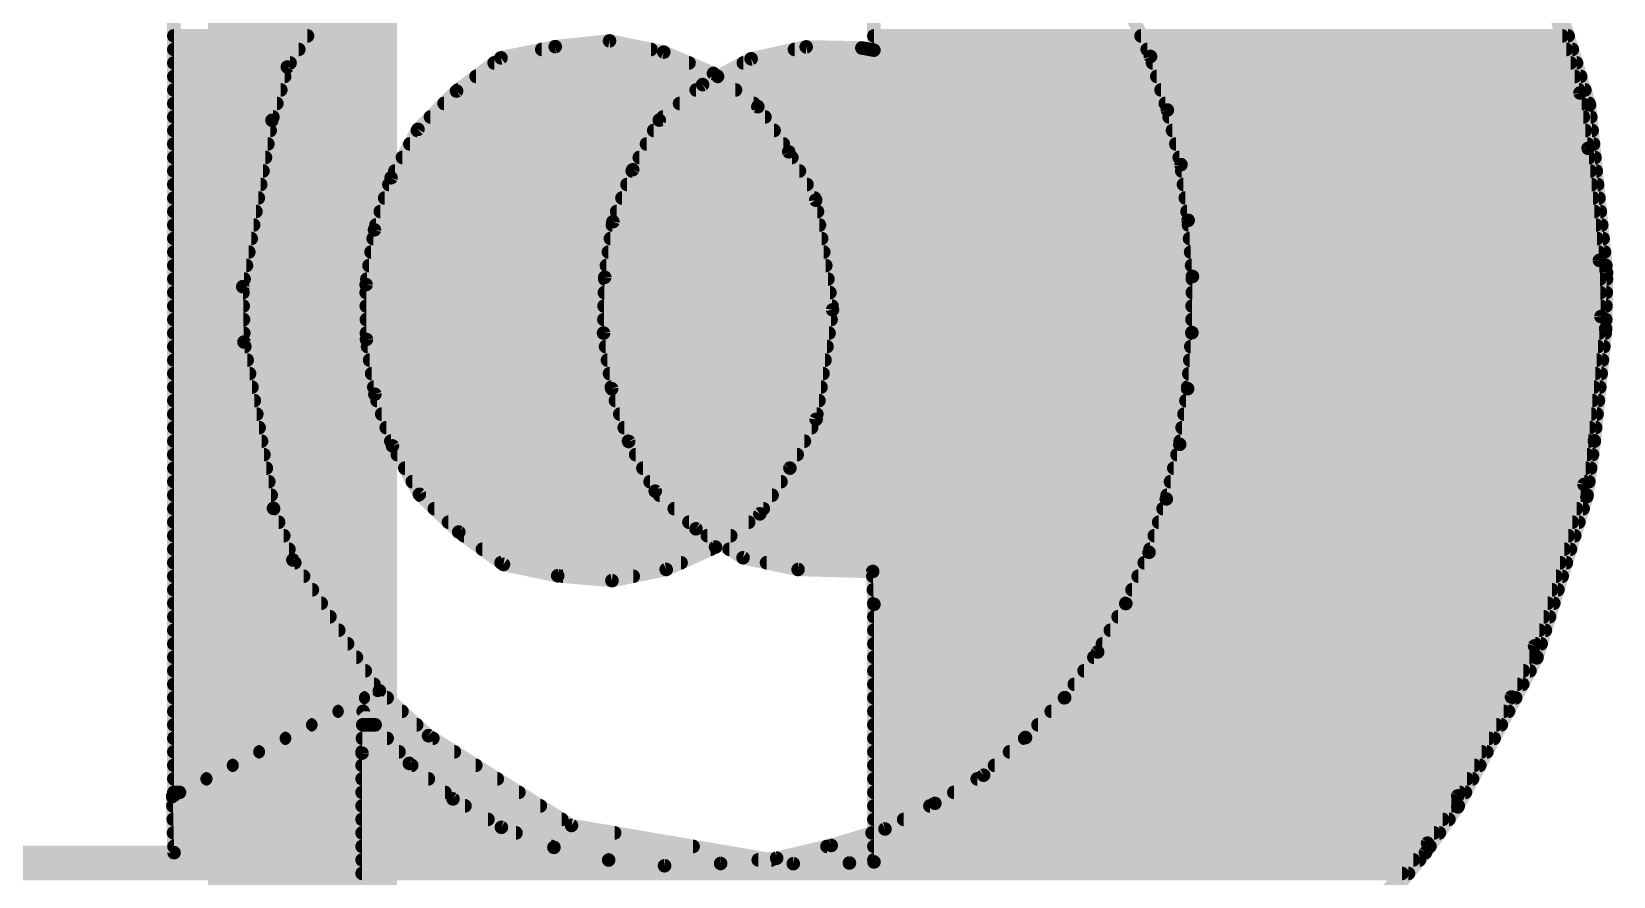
# Model space of a CAD drawing. Extents: x -29 to 78, y -12 to 55.
# Drawn here: x 19.049 to 20.537, y 14.691 to 15.485 of the extents above; entities that cross this region are included whole.
import ezdxf

# ---------------------------------------------------------------- set-up
doc = ezdxf.new("R2010")
doc.units = 0
for name, color, linetype in [('1', 12, 'CONTINUOUS'), ('21', 41, 'CONTINUOUS'), ('22', 40, 'CONTINUOUS')]:
    doc.layers.add(name, color=color, linetype=linetype)

msp = doc.modelspace()

# ---------------------------------------------------------------- linework, layer by layer
at = {"layer": '1', "const_width": 0.1778}
msp.add_lwpolyline([(19.304, 5.104), (19.304, 27.178)], dxfattribs=at)
at = {"layer": '21', "const_width": 0.0127}
for points in [[(19.8414, 15.7501), (19.8414, 15.4679)], [(19.1829, 15.7076), (19.1829, 14.7674)], [(19.2897, 15.452), (19.3758, 15.5854)], [(20.5145, 15.4165), (20.4674, 15.5682)], [(19.1829, 15.4813), (19.3086, 15.4813)], [(19.1829, 15.4686), (19.3004, 15.4686)], [(19.7776, 15.471), (19.7259, 15.4598)], [(19.7667, 15.4686), (19.8376, 15.4686)], [(19.8301, 15.47), (19.7776, 15.471)], [(19.8414, 15.4679), (19.8301, 15.47)], [(19.8414, 15.4813), (20.4944, 15.4813)], [(19.8414, 15.4686), (20.4984, 15.4686)], [(19.1829, 15.4559), (19.2922, 15.4559)], [(19.7259, 15.4598), (19.6803, 15.4355)], [(19.7186, 15.4559), (20.5023, 15.4559)], [(19.1829, 15.4432), (19.2871, 15.4432)], [(19.2752, 15.402), (19.2897, 15.452)], [(19.6947, 15.4432), (20.5062, 15.4432)], [(19.1829, 15.4305), (19.2835, 15.4305)], [(19.6803, 15.4355), (19.6395, 15.4021)], [(19.6742, 15.4305), (20.5102, 15.4305)], [(19.1829, 15.4178), (19.2798, 15.4178)], [(19.6586, 15.4178), (20.5141, 15.4178)], [(20.5306, 15.2586), (20.5145, 15.4165)], [(19.1829, 15.4051), (19.2761, 15.4051)], [(19.2477, 15.2456), (19.2752, 15.402)], [(19.6395, 15.4021), (19.6145, 15.3555)], [(19.6431, 15.4051), (20.5157, 15.4051)], [(19.1829, 15.3924), (19.2735, 15.3924)], [(19.1829, 15.3797), (19.2713, 15.3797)], [(19.6275, 15.3797), (20.5183, 15.3797)], [(19.6343, 15.3924), (20.517, 15.3924)], [(19.1829, 15.367), (19.2691, 15.367)], [(19.6207, 15.367), (20.5196, 15.367)], [(19.1829, 15.3543), (19.2668, 15.3543)], [(19.6145, 15.3555), (19.5959, 15.3067)], [(19.6141, 15.3543), (20.5208, 15.3543)], [(19.1829, 15.3416), (19.2646, 15.3416)], [(19.6092, 15.3416), (20.5221, 15.3416)], [(19.1829, 15.3289), (19.2624, 15.3289)], [(19.6044, 15.3289), (20.5234, 15.3289)], [(19.1829, 15.3162), (19.2601, 15.3162)], [(19.1829, 15.3035), (19.2579, 15.3035)], [(19.5959, 15.3067), (19.5882, 15.2543)], [(19.5954, 15.3035), (20.526, 15.3035)], [(19.5995, 15.3162), (20.5247, 15.3162)], [(19.1829, 15.2908), (19.2557, 15.2908)], [(19.5936, 15.2908), (20.5273, 15.2908)], [(19.1829, 15.2781), (19.2534, 15.2781)], [(19.5917, 15.2781), (20.5286, 15.2781)], [(19.1829, 15.2654), (19.2512, 15.2654)], [(19.5898, 15.2654), (20.5299, 15.2654)], [(19.1829, 15.2527), (19.249, 15.2527)], [(19.2489, 15.1935), (19.2477, 15.2456)], [(19.5882, 15.2543), (19.5871, 15.202)], [(19.5882, 15.2527), (20.5305, 15.2527)], [(20.5297, 15.2059), (20.5306, 15.2586)], [(19.1829, 15.24), (19.2479, 15.24)], [(19.5879, 15.24), (20.5303, 15.24)], [(19.1829, 15.2273), (19.2481, 15.2273)], [(19.1829, 15.2146), (19.2484, 15.2146)], [(19.5874, 15.2146), (20.5298, 15.2146)], [(19.5876, 15.2273), (20.53, 15.2273)], [(19.1829, 15.2019), (19.2487, 15.2019)], [(19.5871, 15.202), (19.5948, 15.1496)], [(19.5871, 15.2019), (20.5293, 15.2019)], [(20.5191, 15.1006), (20.5297, 15.2059)], [(19.1829, 15.1892), (19.2496, 15.1892)], [(19.2766, 15.0371), (19.2489, 15.1935)], [(19.589, 15.1892), (20.528, 15.1892)], [(19.1829, 15.1765), (19.2519, 15.1765)], [(19.5908, 15.1765), (20.5267, 15.1765)], [(19.1829, 15.1638), (19.2541, 15.1638)], [(19.5927, 15.1638), (20.5255, 15.1638)], [(19.1829, 15.1511), (19.2564, 15.1511)], [(19.5945, 15.1511), (20.5242, 15.1511)], [(19.5948, 15.1496), (19.6107, 15.1)], [(19.1829, 15.1384), (19.2586, 15.1384)], [(19.1829, 15.1257), (19.2609, 15.1257)], [(19.5983, 15.1384), (20.5229, 15.1384)], [(19.6024, 15.1257), (20.5216, 15.1257)], [(19.1829, 15.113), (19.2631, 15.113)], [(19.6065, 15.113), (20.5203, 15.113)], [(19.1829, 15.1003), (19.2654, 15.1003)], [(19.6106, 15.1003), (20.519, 15.1003)], [(19.6107, 15.1), (19.6357, 15.0533)], [(20.512, 15.0483), (20.5191, 15.1006)], [(19.1829, 15.0876), (19.2676, 15.0876)], [(19.6173, 15.0876), (20.5173, 15.0876)], [(19.1829, 15.0749), (19.2699, 15.0749)], [(19.6241, 15.0749), (20.5156, 15.0749)], [(19.1829, 15.0622), (19.2722, 15.0622)], [(19.6309, 15.0622), (20.5139, 15.0622)], [(19.6357, 15.0533), (19.6741, 15.0179)], [(19.1829, 15.0495), (19.2744, 15.0495)], [(19.1829, 15.0368), (19.2767, 15.0368)], [(19.2949, 14.9886), (19.2766, 15.0371)], [(19.6398, 15.0495), (20.5122, 15.0495)], [(19.6536, 15.0368), (20.5085, 15.0368)], [(20.465, 14.8966), (20.512, 15.0483)], [(19.1829, 15.0241), (19.2815, 15.0241)], [(19.6674, 15.0241), (20.5045, 15.0241)], [(19.1829, 15.0114), (19.2863, 15.0114)], [(19.6741, 15.0179), (19.7183, 14.9907)], [(19.6847, 15.0114), (20.5006, 15.0114)], [(19.1829, 14.9987), (19.2911, 14.9987)], [(19.7053, 14.9987), (20.4966, 14.9987)], [(19.1829, 14.986), (19.2966, 14.986)], [(19.3749, 14.8661), (19.2949, 14.9886)], [(19.7183, 14.9907), (19.7701, 14.9797)], [(19.7404, 14.986), (20.4927, 14.986)], [(19.7701, 14.9797), (19.8403, 14.9778)], [(19.8403, 14.9778), (19.8414, 14.9469)], [(19.1829, 14.9733), (19.3049, 14.9733)], [(19.8404, 14.9733), (20.4888, 14.9733)], [(19.1829, 14.9606), (19.3132, 14.9606)], [(19.1829, 14.9479), (19.3215, 14.9479)], [(19.8409, 14.9606), (20.4848, 14.9606)], [(19.8414, 14.9479), (20.4809, 14.9479)], [(19.8414, 14.9469), (19.8414, 14.7047)], [(19.1829, 14.9352), (19.3297, 14.9352)], [(19.8414, 14.9352), (20.4769, 14.9352)], [(19.1829, 14.9225), (19.338, 14.9225)], [(19.8414, 14.9225), (20.473, 14.9225)], [(19.1829, 14.9098), (19.3463, 14.9098)], [(19.8414, 14.9098), (20.469, 14.9098)], [(19.1829, 14.8971), (19.3546, 14.8971)], [(19.8414, 14.8971), (20.4651, 14.8971)], [(20.3906, 14.7565), (20.465, 14.8966)], [(19.1829, 14.8844), (19.3629, 14.8844)], [(19.8414, 14.8844), (20.4585, 14.8844)], [(19.3763, 14.8656), (19.1818, 14.7662)], [(19.1829, 14.8717), (19.3712, 14.8717)], [(19.1829, 14.7674), (19.3749, 14.8661)], [(19.1829, 14.859), (19.3611, 14.859)], [(19.3633, 14.859), (19.3835, 14.859)], [(19.4225, 14.8234), (19.3763, 14.8656)], [(19.8414, 14.8717), (20.4517, 14.8717)], [(19.8414, 14.859), (20.445, 14.859)], [(19.1829, 14.8463), (19.3364, 14.8463)], [(19.3384, 14.8463), (19.3974, 14.8463)], [(19.8414, 14.8463), (20.4383, 14.8463)], [(19.1829, 14.8336), (19.3117, 14.8336)], [(19.3136, 14.8336), (19.4113, 14.8336)], [(19.8414, 14.8336), (20.4315, 14.8336)], [(19.1829, 14.8209), (19.287, 14.8209)], [(19.2887, 14.8209), (19.4265, 14.8209)], [(19.5569, 14.739), (19.4225, 14.8234)], [(19.8414, 14.8209), (20.4248, 14.8209)], [(19.1829, 14.8082), (19.2623, 14.8082)], [(19.2639, 14.8082), (19.4467, 14.8082)], [(19.8414, 14.8082), (20.418, 14.8082)], [(19.1829, 14.7955), (19.2376, 14.7955)], [(19.1829, 14.7828), (19.2129, 14.7828)], [(19.2142, 14.7828), (19.4871, 14.7828)], [(19.239, 14.7955), (19.4669, 14.7955)], [(19.8414, 14.7955), (20.4113, 14.7955)], [(19.8414, 14.7828), (20.4045, 14.7828)], [(19.1829, 14.7701), (19.1882, 14.7701)], [(19.1893, 14.7701), (19.5074, 14.7701)], [(19.8414, 14.7701), (20.3978, 14.7701)], [(19.1818, 14.7662), (19.1831, 14.7135)], [(19.182, 14.7574), (19.5276, 14.7574)], [(19.8414, 14.7574), (20.3911, 14.7574)], [(20.3602, 14.7134), (20.3906, 14.7565)], [(19.1823, 14.7447), (19.5478, 14.7447)], [(19.7656, 14.7031), (19.5569, 14.739)], [(19.8414, 14.7447), (20.3823, 14.7447)], [(19.1826, 14.732), (19.5975, 14.732)], [(19.8414, 14.732), (20.3733, 14.732)], [(19.1831, 14.7135), (18.8473, 14.7135)], [(19.183, 14.7193), (19.6713, 14.7193)], [(19.8414, 14.7193), (20.3644, 14.7193)], [(20.2929, 14.6317), (20.3602, 14.7134)], [(16.5382, 14.7066), (19.745, 14.7066)], [(16.5382, 14.6939), (20.3442, 14.6939)], [(19.8184, 14.7037), (19.7656, 14.7031)], [(19.8414, 14.7047), (19.8184, 14.7037)], [(19.8414, 14.7066), (20.3546, 14.7066)]]:
    msp.add_lwpolyline(points, dxfattribs=at)
at = {"layer": '21', "const_width": 0.0064}
for points in [[(19.1829, 15.4845, 1), (19.1829, 15.4781)], [(19.1829, 15.4718, 1), (19.1829, 15.4654)], [(19.3004, 15.4654, 1), (19.3004, 15.4718)], [(19.3086, 15.4781, 1), (19.3086, 15.4845)], [(19.7667, 15.4718, 1), (19.7667, 15.4654)], [(19.7777, 15.4741, 1), (19.7776, 15.4678)], [(19.7783, 15.4679, 1), (19.777, 15.4741)], [(19.8307, 15.4731, 1), (19.8295, 15.4668)], [(19.83, 15.4668, 1), (19.8302, 15.4731)], [(19.8376, 15.4654, 1), (19.8376, 15.4718)], [(19.8414, 15.4845, 1), (19.8414, 15.4781)], [(19.8414, 15.4718, 1), (19.8414, 15.4654)], [(19.8409, 15.4648, 1), (19.842, 15.471)], [(20.4944, 15.4781, 1), (20.4944, 15.4845)], [(20.4984, 15.4654, 1), (20.4984, 15.4718)], [(19.1829, 15.4591, 1), (19.1829, 15.4527)], [(19.2922, 15.4527, 1), (19.2922, 15.4591)], [(19.7186, 15.4591, 1), (19.7186, 15.4527)], [(19.7252, 15.4629, 1), (19.7266, 15.4567)], [(19.7274, 15.457, 1), (19.7244, 15.4626)], [(19.8383, 15.4679, 1), (19.8446, 15.4679)], [(20.5023, 15.4527, 1), (20.5023, 15.4591)], [(19.1829, 15.4464, 1), (19.1829, 15.44)], [(19.287, 15.4538, 1), (19.2923, 15.4503)], [(19.2927, 15.4512, 1), (19.2866, 15.4529)], [(19.2871, 15.44, 1), (19.2871, 15.4464)], [(19.6947, 15.4464, 1), (19.6947, 15.44)], [(20.5062, 15.44, 1), (20.5062, 15.4464)], [(19.1829, 15.4337, 1), (19.1829, 15.4273)], [(19.2835, 15.4273, 1), (19.2835, 15.4337)], [(19.6742, 15.4337, 1), (19.6742, 15.4273)], [(19.6788, 15.4383, 1), (19.6818, 15.4327)], [(19.6823, 15.4331, 1), (19.6783, 15.438)], [(20.5102, 15.4273, 1), (20.5102, 15.4337)], [(19.1829, 15.421, 1), (19.1829, 15.4146)], [(19.2798, 15.4146, 1), (19.2798, 15.421)], [(19.6586, 15.421, 1), (19.6586, 15.4146)], [(20.5177, 15.4168, 1), (20.5114, 15.4162)], [(20.5115, 15.4156, 1), (20.5176, 15.4175)], [(20.5141, 15.4146, 1), (20.5141, 15.421)], [(19.1829, 15.4083, 1), (19.1829, 15.4019)], [(19.2784, 15.4014, 1), (19.2721, 15.4025)], [(19.2722, 15.4029, 1), (19.2783, 15.4011)], [(19.2761, 15.4019, 1), (19.2761, 15.4083)], [(19.6375, 15.4046, 1), (19.6415, 15.3997)], [(19.6423, 15.4006, 1), (19.6367, 15.4036)], [(19.6431, 15.4083, 1), (19.6431, 15.4019)], [(20.5157, 15.4019, 1), (20.5157, 15.4083)], [(19.1829, 15.3956, 1), (19.1829, 15.3892)], [(19.1829, 15.3829, 1), (19.1829, 15.3765)], [(19.2713, 15.3765, 1), (19.2713, 15.3829)], [(19.2735, 15.3892, 1), (19.2735, 15.3956)], [(19.6275, 15.3829, 1), (19.6275, 15.3765)], [(19.6343, 15.3956, 1), (19.6343, 15.3892)], [(20.517, 15.3892, 1), (20.517, 15.3956)], [(20.5183, 15.3765, 1), (20.5183, 15.3829)], [(19.1829, 15.3702, 1), (19.1829, 15.3638)], [(19.2691, 15.3638, 1), (19.2691, 15.3702)], [(19.6207, 15.3702, 1), (19.6207, 15.3638)], [(20.5196, 15.3638, 1), (20.5196, 15.3702)], [(19.1829, 15.3575, 1), (19.1829, 15.3511)], [(19.2668, 15.3511, 1), (19.2668, 15.3575)], [(19.6141, 15.3575, 1), (19.6141, 15.3511)], [(19.6117, 15.357, 1), (19.6173, 15.354)], [(19.6175, 15.3543, 1), (19.6116, 15.3566)], [(20.5208, 15.3511, 1), (20.5208, 15.3575)], [(19.1829, 15.3448, 1), (19.1829, 15.3384)], [(19.2646, 15.3384, 1), (19.2646, 15.3448)], [(19.6092, 15.3448, 1), (19.6092, 15.3384)], [(20.5221, 15.3384, 1), (20.5221, 15.3448)], [(19.1829, 15.3321, 1), (19.1829, 15.3257)], [(19.2624, 15.3257, 1), (19.2624, 15.3321)], [(19.6044, 15.3321, 1), (19.6044, 15.3257)], [(20.5234, 15.3257, 1), (20.5234, 15.3321)], [(19.1829, 15.3194, 1), (19.1829, 15.313)], [(19.1829, 15.3067, 1), (19.1829, 15.3003)], [(19.2579, 15.3003, 1), (19.2579, 15.3067)], [(19.2601, 15.313, 1), (19.2601, 15.3194)], [(19.5954, 15.3067, 1), (19.5954, 15.3003)], [(19.5929, 15.3078, 1), (19.5989, 15.3056)], [(19.599, 15.3062, 1), (19.5928, 15.3072)], [(19.5995, 15.3194, 1), (19.5995, 15.313)], [(20.5247, 15.313, 1), (20.5247, 15.3194)], [(20.526, 15.3003, 1), (20.526, 15.3067)], [(19.1829, 15.294, 1), (19.1829, 15.2876)], [(19.2557, 15.2876, 1), (19.2557, 15.294)], [(19.5936, 15.294, 1), (19.5936, 15.2876)], [(20.5273, 15.2876, 1), (20.5273, 15.294)], [(19.1829, 15.2813, 1), (19.1829, 15.2749)], [(19.2534, 15.2749, 1), (19.2534, 15.2813)], [(19.5917, 15.2813, 1), (19.5917, 15.2749)], [(20.5286, 15.2749, 1), (20.5286, 15.2813)], [(19.1829, 15.2686, 1), (19.1829, 15.2622)], [(19.2512, 15.2622, 1), (19.2512, 15.2686)], [(19.5898, 15.2686, 1), (19.5898, 15.2622)], [(20.5299, 15.2622, 1), (20.5299, 15.2686)], [(19.1829, 15.2559, 1), (19.1829, 15.2495)], [(19.2509, 15.2457, 1), (19.2446, 15.2455)], [(19.249, 15.2495, 1), (19.249, 15.2559)], [(19.5914, 15.2543, 1), (19.585, 15.2544)], [(19.5882, 15.2559, 1), (19.5882, 15.2495)], [(19.585, 15.2548, 1), (19.5913, 15.2539)], [(20.5337, 15.2585, 1), (20.5274, 15.2586)], [(20.5274, 15.2582, 1), (20.5337, 15.2589)], [(20.5305, 15.2495, 1), (20.5305, 15.2559)], [(19.1829, 15.2432, 1), (19.1829, 15.2368)], [(19.2446, 15.2461, 1), (19.2509, 15.245)], [(19.2479, 15.2368, 1), (19.2479, 15.2432)], [(19.5879, 15.2432, 1), (19.5879, 15.2368)], [(20.5303, 15.2368, 1), (20.5303, 15.2432)], [(19.1829, 15.2305, 1), (19.1829, 15.2241)], [(19.1829, 15.2178, 1), (19.1829, 15.2114)], [(19.2481, 15.2241, 1), (19.2481, 15.2305)], [(19.2484, 15.2114, 1), (19.2484, 15.2178)], [(19.5874, 15.2178, 1), (19.5874, 15.2114)], [(19.5876, 15.2305, 1), (19.5876, 15.2241)], [(20.5298, 15.2114, 1), (20.5298, 15.2178)], [(20.53, 15.2241, 1), (20.53, 15.2305)], [(19.1829, 15.2051, 1), (19.1829, 15.1987)], [(19.2487, 15.1987, 1), (19.2487, 15.2051)], [(19.5902, 15.2024, 1), (19.5839, 15.2015)], [(19.5871, 15.2051, 1), (19.5871, 15.1987)], [(20.5329, 15.2056, 1), (20.5265, 15.2062)], [(20.5265, 15.2059, 1), (20.5329, 15.2058)], [(20.5293, 15.1987, 1), (20.5293, 15.2051)], [(19.1829, 15.1924, 1), (19.1829, 15.186)], [(19.252, 15.194, 1), (19.2457, 15.1929)], [(19.2457, 15.1934, 1), (19.252, 15.1935)], [(19.2496, 15.186, 1), (19.2496, 15.1924)], [(19.5839, 15.202, 1), (19.5903, 15.2019)], [(19.589, 15.1924, 1), (19.589, 15.186)], [(20.528, 15.186, 1), (20.528, 15.1924)], [(19.1829, 15.1797, 1), (19.1829, 15.1733)], [(19.2519, 15.1733, 1), (19.2519, 15.1797)], [(19.5908, 15.1797, 1), (19.5908, 15.1733)], [(20.5267, 15.1733, 1), (20.5267, 15.1797)], [(19.1829, 15.167, 1), (19.1829, 15.1606)], [(19.2541, 15.1606, 1), (19.2541, 15.167)], [(19.5927, 15.167, 1), (19.5927, 15.1606)], [(20.5255, 15.1606, 1), (20.5255, 15.167)], [(19.1829, 15.1543, 1), (19.1829, 15.1479)], [(19.2564, 15.1479, 1), (19.2564, 15.1543)], [(19.5945, 15.1543, 1), (19.5945, 15.1479)], [(19.5978, 15.1506, 1), (19.5917, 15.1486)], [(19.5916, 15.1491, 1), (19.5979, 15.1501)], [(20.5242, 15.1479, 1), (20.5242, 15.1543)], [(19.1829, 15.1416, 1), (19.1829, 15.1352)], [(19.1829, 15.1289, 1), (19.1829, 15.1225)], [(19.2586, 15.1352, 1), (19.2586, 15.1416)], [(19.2609, 15.1225, 1), (19.2609, 15.1289)], [(19.5983, 15.1416, 1), (19.5983, 15.1352)], [(19.6024, 15.1289, 1), (19.6024, 15.1225)], [(20.5216, 15.1225, 1), (20.5216, 15.1289)], [(20.5229, 15.1352, 1), (20.5229, 15.1416)], [(19.1829, 15.1162, 1), (19.1829, 15.1098)], [(19.2631, 15.1098, 1), (19.2631, 15.1162)], [(19.6065, 15.1162, 1), (19.6065, 15.1098)], [(20.5203, 15.1098, 1), (20.5203, 15.1162)], [(19.1829, 15.1035, 1), (19.1829, 15.0971)], [(19.2654, 15.0971, 1), (19.2654, 15.1035)], [(19.6106, 15.1035, 1), (19.6106, 15.0971)], [(19.6135, 15.1015, 1), (19.6079, 15.0985)], [(19.6077, 15.099, 1), (19.6137, 15.1009)], [(20.5222, 15.1001, 1), (20.5159, 15.101)], [(20.5159, 15.1009, 1), (20.5222, 15.1002)], [(20.519, 15.0971, 1), (20.519, 15.1035)], [(19.1829, 15.0908, 1), (19.1829, 15.0844)], [(19.2676, 15.0844, 1), (19.2676, 15.0908)], [(19.6173, 15.0908, 1), (19.6173, 15.0844)], [(20.5173, 15.0844, 1), (20.5173, 15.0908)], [(19.1829, 15.0781, 1), (19.1829, 15.0717)], [(19.2699, 15.0717, 1), (19.2699, 15.0781)], [(19.6241, 15.0781, 1), (19.6241, 15.0717)], [(20.5156, 15.0717, 1), (20.5156, 15.0781)], [(19.1829, 15.0654, 1), (19.1829, 15.059)], [(19.2722, 15.059, 1), (19.2722, 15.0654)], [(19.6309, 15.0654, 1), (19.6309, 15.059)], [(19.6378, 15.0556, 1), (19.6335, 15.051)], [(19.6329, 15.0518, 1), (19.6385, 15.0548)], [(20.5139, 15.059, 1), (20.5139, 15.0654)], [(19.1829, 15.0527, 1), (19.1829, 15.0463)], [(19.1829, 15.04, 1), (19.1829, 15.0336)], [(19.2796, 15.0382, 1), (19.2736, 15.036)], [(19.2744, 15.0463, 1), (19.2744, 15.0527)], [(19.2767, 15.0336, 1), (19.2767, 15.04)], [(19.6398, 15.0527, 1), (19.6398, 15.0463)], [(19.6536, 15.04, 1), (19.6536, 15.0336)], [(20.5085, 15.0336, 1), (20.5085, 15.04)], [(20.5089, 15.0487, 1), (20.5152, 15.0478)], [(20.5151, 15.0473, 1), (20.509, 15.0492)], [(20.5122, 15.0463, 1), (20.5122, 15.0527)], [(19.1829, 15.0273, 1), (19.1829, 15.0209)], [(19.2735, 15.0366, 1), (19.2797, 15.0377)], [(19.2815, 15.0209, 1), (19.2815, 15.0273)], [(19.6674, 15.0273, 1), (19.6674, 15.0209)], [(20.5045, 15.0209, 1), (20.5045, 15.0273)], [(19.1829, 15.0146, 1), (19.1829, 15.0082)], [(19.2863, 15.0082, 1), (19.2863, 15.0146)], [(19.6757, 15.0206, 1), (19.6724, 15.0152)], [(19.6719, 15.0156, 1), (19.6762, 15.0203)], [(19.6847, 15.0146, 1), (19.6847, 15.0082)], [(20.5006, 15.0082, 1), (20.5006, 15.0146)], [(19.1829, 15.0019, 1), (19.1829, 14.9955)], [(19.2911, 14.9955, 1), (19.2911, 15.0019)], [(19.7053, 15.0019, 1), (19.7053, 14.9955)], [(20.4966, 14.9955, 1), (20.4966, 15.0019)], [(19.1829, 14.9892, 1), (19.1829, 14.9828)], [(19.2976, 14.9903, 1), (19.2922, 14.9868)], [(19.2919, 14.9875, 1), (19.2979, 14.9897)], [(19.2966, 14.9828, 1), (19.2966, 14.9892)], [(19.719, 14.9938, 1), (19.7176, 14.9876)], [(19.7166, 14.988, 1), (19.72, 14.9934)], [(19.7404, 14.9892, 1), (19.7404, 14.9828)], [(19.7702, 14.9828, 1), (19.77, 14.9765)], [(19.7694, 14.9766, 1), (19.7707, 14.9828)], [(19.8434, 14.9779, 1), (19.8371, 14.9777)], [(19.8402, 14.9746, 1), (19.8403, 14.981)], [(20.4927, 14.9828, 1), (20.4927, 14.9892)], [(19.1829, 14.9765, 1), (19.1829, 14.9701)], [(19.3049, 14.9701, 1), (19.3049, 14.9765)], [(19.8404, 14.9765, 1), (19.8404, 14.9701)], [(20.4888, 14.9701, 1), (20.4888, 14.9765)], [(19.1829, 14.9638, 1), (19.1829, 14.9574)], [(19.1829, 14.9511, 1), (19.1829, 14.9447)], [(19.3132, 14.9574, 1), (19.3132, 14.9638)], [(19.3215, 14.9447, 1), (19.3215, 14.9511)], [(19.8409, 14.9638, 1), (19.8409, 14.9574)], [(19.8414, 14.9511, 1), (19.8414, 14.9447)], [(19.8446, 14.9469, 1), (19.8383, 14.9469)], [(20.4809, 14.9447, 1), (20.4809, 14.9511)], [(20.4848, 14.9574, 1), (20.4848, 14.9638)], [(19.1829, 14.9384, 1), (19.1829, 14.932)], [(19.3297, 14.932, 1), (19.3297, 14.9384)], [(19.8414, 14.9384, 1), (19.8414, 14.932)], [(19.8383, 14.9468, 1), (19.8446, 14.947)], [(20.4769, 14.932, 1), (20.4769, 14.9384)], [(19.1829, 14.9257, 1), (19.1829, 14.9193)], [(19.338, 14.9193, 1), (19.338, 14.9257)], [(19.8414, 14.9257, 1), (19.8414, 14.9193)], [(20.473, 14.9193, 1), (20.473, 14.9257)], [(19.1829, 14.913, 1), (19.1829, 14.9066)], [(19.3463, 14.9066, 1), (19.3463, 14.913)], [(19.8414, 14.913, 1), (19.8414, 14.9066)], [(20.469, 14.9066, 1), (20.469, 14.913)], [(19.1829, 14.9003, 1), (19.1829, 14.8939)], [(19.3546, 14.8939, 1), (19.3546, 14.9003)], [(19.8414, 14.9003, 1), (19.8414, 14.8939)], [(20.4619, 14.8975, 1), (20.468, 14.8957)], [(20.4678, 14.8951, 1), (20.4622, 14.8981)], [(20.4651, 14.8939, 1), (20.4651, 14.9003)], [(19.1829, 14.8876, 1), (19.1829, 14.8812)], [(19.3629, 14.8812, 1), (19.3629, 14.8876)], [(19.8414, 14.8876, 1), (19.8414, 14.8812)], [(20.4585, 14.8812, 1), (20.4585, 14.8876)], [(19.1829, 14.8749, 1), (19.1829, 14.8685)], [(19.1829, 14.8622, 1), (19.1829, 14.8558)], [(19.3633, 14.8622, 1), (19.3633, 14.8558)], [(19.3611, 14.8558, 1), (19.3611, 14.8622)], [(19.3712, 14.8685, 1), (19.3712, 14.8749)], [(19.3722, 14.8643, 1), (19.3775, 14.8678)], [(19.3784, 14.868, 1), (19.3741, 14.8633)], [(19.3763, 14.8632, 1), (19.3734, 14.8689)], [(19.3777, 14.8628, 1), (19.3748, 14.8685)], [(19.3835, 14.8558, 1), (19.3835, 14.8622)], [(19.8414, 14.8749, 1), (19.8414, 14.8685)], [(19.8414, 14.8622, 1), (19.8414, 14.8558)], [(20.445, 14.8558, 1), (20.445, 14.8622)], [(20.4517, 14.8685, 1), (20.4517, 14.8749)], [(19.1829, 14.8495, 1), (19.1829, 14.8431)], [(19.3384, 14.8495, 1), (19.3384, 14.8431)], [(19.3364, 14.8431, 1), (19.3364, 14.8495)], [(19.3974, 14.8431, 1), (19.3974, 14.8495)], [(19.8414, 14.8495, 1), (19.8414, 14.8431)], [(20.4383, 14.8431, 1), (20.4383, 14.8495)], [(19.1829, 14.8368, 1), (19.1829, 14.8304)], [(19.3136, 14.8368, 1), (19.3136, 14.8304)], [(19.3117, 14.8304, 1), (19.3117, 14.8368)], [(19.4113, 14.8304, 1), (19.4113, 14.8368)], [(19.8414, 14.8368, 1), (19.8414, 14.8304)], [(20.4315, 14.8304, 1), (20.4315, 14.8368)], [(19.1829, 14.8241, 1), (19.1829, 14.8177)], [(19.2887, 14.8241, 1), (19.2887, 14.8177)], [(19.287, 14.8177, 1), (19.287, 14.8241)], [(19.4242, 14.8261, 1), (19.4208, 14.8207)], [(19.4204, 14.821, 1), (19.4247, 14.8257)], [(19.4265, 14.8177, 1), (19.4265, 14.8241)], [(19.8414, 14.8241, 1), (19.8414, 14.8177)], [(20.4248, 14.8177, 1), (20.4248, 14.8241)], [(19.1829, 14.8114, 1), (19.1829, 14.805)], [(19.2639, 14.8114, 1), (19.2639, 14.805)], [(19.2623, 14.805, 1), (19.2623, 14.8114)], [(19.4467, 14.805, 1), (19.4467, 14.8114)], [(19.8414, 14.8114, 1), (19.8414, 14.805)], [(20.418, 14.805, 1), (20.418, 14.8114)], [(19.1829, 14.7987, 1), (19.1829, 14.7923)], [(19.1829, 14.786, 1), (19.1829, 14.7796)], [(19.2142, 14.786, 1), (19.2142, 14.7796)], [(19.2129, 14.7796, 1), (19.2129, 14.786)], [(19.239, 14.7987, 1), (19.239, 14.7923)], [(19.2376, 14.7923, 1), (19.2376, 14.7987)], [(19.4669, 14.7923, 1), (19.4669, 14.7987)], [(19.4871, 14.7796, 1), (19.4871, 14.786)], [(19.8414, 14.7987, 1), (19.8414, 14.7923)], [(19.8414, 14.786, 1), (19.8414, 14.7796)], [(20.4045, 14.7796, 1), (20.4045, 14.786)], [(20.4113, 14.7923, 1), (20.4113, 14.7987)], [(19.1829, 14.7733, 1), (19.1829, 14.7669)], [(19.1893, 14.7733, 1), (19.1893, 14.7669)], [(19.1882, 14.7669, 1), (19.1882, 14.7733)], [(19.5074, 14.7669, 1), (19.5074, 14.7733)], [(19.8414, 14.7733, 1), (19.8414, 14.7669)], [(20.3978, 14.7669, 1), (20.3978, 14.7733)], [(19.185, 14.7663, 1), (19.1786, 14.7662)], [(19.1803, 14.7691, 1), (19.1832, 14.7634)], [(19.182, 14.7606, 1), (19.182, 14.7542)], [(19.1797, 14.7674, 1), (19.1861, 14.7674)], [(19.1815, 14.7702, 1), (19.1844, 14.7645)], [(19.5276, 14.7542, 1), (19.5276, 14.7606)], [(19.8414, 14.7606, 1), (19.8414, 14.7542)], [(20.3878, 14.758, 1), (20.3934, 14.755)], [(20.3932, 14.7546, 1), (20.388, 14.7583)], [(20.3911, 14.7542, 1), (20.3911, 14.7606)], [(19.1823, 14.7479, 1), (19.1823, 14.7415)], [(19.5478, 14.7415, 1), (19.5478, 14.7479)], [(19.5575, 14.7421, 1), (19.5564, 14.7359)], [(19.5552, 14.7363, 1), (19.5586, 14.7417)], [(19.8414, 14.7479, 1), (19.8414, 14.7415)], [(20.3823, 14.7415, 1), (20.3823, 14.7479)], [(19.1826, 14.7352, 1), (19.1826, 14.7288)], [(19.5975, 14.7288, 1), (19.5975, 14.7352)], [(19.8414, 14.7352, 1), (19.8414, 14.7288)], [(20.3733, 14.7288, 1), (20.3733, 14.7352)], [(19.183, 14.7225, 1), (19.183, 14.7161)], [(19.1799, 14.7134, 1), (19.1863, 14.7135)], [(19.1831, 14.7103, 1), (19.1831, 14.7166)], [(19.6713, 14.7161, 1), (19.6713, 14.7225)], [(19.8414, 14.7225, 1), (19.8414, 14.7161)], [(20.3576, 14.7152, 1), (20.3628, 14.7116)], [(20.3627, 14.7114, 1), (20.3578, 14.7154)], [(20.3644, 14.7161, 1), (20.3644, 14.7225)], [(19.745, 14.7034, 1), (19.745, 14.7098)], [(19.7655, 14.7062, 1), (19.7656, 14.6999)], [(19.765, 14.6999, 1), (19.7661, 14.7062)], [(19.8182, 14.7069, 1), (19.8185, 14.7005)], [(19.8184, 14.7005, 1), (19.8183, 14.7069)], [(19.8414, 14.7098, 1), (19.8414, 14.7034)], [(19.8383, 14.7047, 1), (19.8446, 14.7047)], [(19.8416, 14.7015, 1), (19.8413, 14.7079)], [(20.3442, 14.6907, 1), (20.3442, 14.6971)], [(20.3546, 14.7034, 1), (20.3546, 14.7098)]]:
    msp.add_lwpolyline(points, format="xyb", dxfattribs=at)
at = {"layer": '22', "const_width": 0.0127}
for points in [[(20.4584, 15.5793), (20.5055, 15.4277)], [(20.1016, 15.4619), (20.0796, 15.5101)], [(19.4906, 15.4607), (19.5416, 15.4712)], [(19.529, 15.4686), (19.6317, 15.4686)], [(19.5416, 15.4712), (19.5927, 15.4766)], [(19.5927, 15.4766), (19.6438, 15.4661)], [(20.0927, 15.4813), (20.4889, 15.4813)], [(20.0985, 15.4686), (20.4928, 15.4686)], [(19.4488, 15.4295), (19.4906, 15.4607)], [(19.4842, 15.4559), (19.6675, 15.4559)], [(19.6438, 15.4661), (19.6905, 15.446)], [(20.1175, 15.4116), (20.1016, 15.4619)], [(20.1035, 15.4559), (20.4967, 15.4559)], [(19.4672, 15.4432), (19.6943, 15.4432)], [(19.6905, 15.446), (19.7322, 15.4148)], [(20.1075, 15.4432), (20.5007, 15.4432)], [(19.4126, 15.3935), (19.4488, 15.4295)], [(19.4502, 15.4305), (19.7112, 15.4305)], [(20.1115, 15.4305), (20.5046, 15.4305)], [(20.5055, 15.4277), (20.5132, 15.3755)], [(19.4371, 15.4178), (19.7282, 15.4178)], [(19.7322, 15.4148), (19.7612, 15.3724)], [(20.1155, 15.4178), (20.507, 15.4178)], [(20.1302, 15.3603), (20.1175, 15.4116)], [(19.3872, 15.3479), (19.4126, 15.3935)], [(19.4243, 15.4051), (19.7389, 15.4051)], [(20.1191, 15.4051), (20.5088, 15.4051)], [(19.4049, 15.3797), (19.7562, 15.3797)], [(19.412, 15.3924), (19.7475, 15.3924)], [(20.1222, 15.3924), (20.5107, 15.3924)], [(20.1254, 15.3797), (20.5126, 15.3797)], [(19.3979, 15.367), (19.7642, 15.367)], [(19.7612, 15.3724), (19.7867, 15.3269)], [(20.1286, 15.367), (20.5141, 15.367)], [(20.5132, 15.3755), (20.5238, 15.2702)], [(19.3908, 15.3543), (19.7713, 15.3543)], [(20.137, 15.3079), (20.1302, 15.3603)], [(20.131, 15.3543), (20.5153, 15.3543)], [(19.3716, 15.299), (19.3872, 15.3479)], [(19.3852, 15.3416), (19.7784, 15.3416)], [(20.1326, 15.3416), (20.5166, 15.3416)], [(19.3812, 15.3289), (19.7855, 15.3289)], [(19.7867, 15.3269), (19.8025, 15.2238)], [(20.1343, 15.3289), (20.5179, 15.3289)], [(19.373, 15.3035), (19.7902, 15.3035)], [(19.3771, 15.3162), (19.7883, 15.3162)], [(20.1359, 15.3162), (20.5192, 15.3162)], [(20.141, 15.2552), (20.137, 15.3079)], [(20.1373, 15.3035), (20.5205, 15.3035)], [(19.3637, 15.2475), (19.3716, 15.299)], [(19.3704, 15.2908), (19.7922, 15.2908)], [(20.1383, 15.2908), (20.5217, 15.2908)], [(19.3684, 15.2781), (19.7942, 15.2781)], [(20.1393, 15.2781), (20.523, 15.2781)], [(19.3665, 15.2654), (19.7961, 15.2654)], [(20.1402, 15.2654), (20.5239, 15.2654)], [(20.5238, 15.2702), (20.5253, 15.2175)], [(19.3641, 15.1959), (19.3637, 15.2475)], [(19.3645, 15.2527), (19.7981, 15.2527)], [(20.1405, 15.2024), (20.141, 15.2552)], [(20.141, 15.2527), (20.5243, 15.2527)], [(19.3638, 15.24), (19.8, 15.24)], [(20.1409, 15.24), (20.5247, 15.24)], [(19.3639, 15.2273), (19.802, 15.2273)], [(19.364, 15.2146), (19.8011, 15.2146)], [(19.8025, 15.2238), (19.787, 15.1208)], [(20.1406, 15.2146), (20.525, 15.2146)], [(20.1407, 15.2273), (20.525, 15.2273)], [(20.5253, 15.2175), (20.5094, 15.0595)], [(19.364, 15.2019), (19.7992, 15.2019)], [(20.1365, 15.1496), (20.1405, 15.2024)], [(20.1405, 15.2019), (20.5237, 15.2019)], [(19.372, 15.1444), (19.3641, 15.1959)], [(19.3651, 15.1892), (19.7973, 15.1892)], [(20.1395, 15.1892), (20.5225, 15.1892)], [(19.3671, 15.1765), (19.7954, 15.1765)], [(20.1385, 15.1765), (20.5212, 15.1765)], [(19.369, 15.1638), (19.7935, 15.1638)], [(20.1376, 15.1638), (20.5199, 15.1638)], [(19.371, 15.1511), (19.7916, 15.1511)], [(19.3885, 15.0958), (19.372, 15.1444)], [(20.1291, 15.0974), (20.1365, 15.1496)], [(20.1366, 15.1511), (20.5186, 15.1511)], [(19.374, 15.1384), (19.7897, 15.1384)], [(19.3784, 15.1257), (19.7877, 15.1257)], [(20.1331, 15.1257), (20.5161, 15.1257)], [(20.1349, 15.1384), (20.5173, 15.1384)], [(19.3827, 15.113), (19.7828, 15.113)], [(19.787, 15.1208), (19.7624, 15.075)], [(20.1313, 15.113), (20.5148, 15.113)], [(19.387, 15.1003), (19.776, 15.1003)], [(19.4139, 15.0503), (19.3885, 15.0958)], [(20.1164, 15.046), (20.1291, 15.0974)], [(20.1295, 15.1003), (20.5135, 15.1003)], [(19.3931, 15.0876), (19.7692, 15.0876)], [(20.1266, 15.0876), (20.5122, 15.0876)], [(19.4002, 15.0749), (19.7623, 15.0749)], [(19.7624, 15.075), (19.7341, 15.0319)], [(20.1235, 15.0749), (20.5109, 15.0749)], [(19.4072, 15.0622), (19.754, 15.0622)], [(20.1204, 15.0622), (20.5097, 15.0622)], [(20.5094, 15.0595), (20.4629, 14.9078)], [(19.4509, 15.0149), (19.4139, 15.0503)], [(19.4147, 15.0495), (19.7456, 15.0495)], [(19.4279, 15.0368), (19.7373, 15.0368)], [(20.1002, 14.9958), (20.1164, 15.046)], [(20.1134, 15.0368), (20.5024, 15.0368)], [(20.1172, 15.0495), (20.5063, 15.0495)], [(19.4412, 15.0241), (19.7236, 15.0241)], [(19.7341, 15.0319), (19.6924, 15.0007)], [(20.1093, 15.0241), (20.4985, 15.0241)], [(19.4929, 14.9844), (19.4509, 15.0149)], [(19.4557, 15.0114), (19.7067, 15.0114)], [(20.1052, 15.0114), (20.4946, 15.0114)], [(19.4732, 14.9987), (19.688, 14.9987)], [(19.6924, 15.0007), (19.646, 14.9797)], [(20.0783, 14.9476), (20.1002, 14.9958)], [(20.1011, 14.9987), (20.4907, 14.9987)], [(19.4907, 14.986), (19.66, 14.986)], [(19.5439, 14.9738), (19.4929, 14.9844)], [(19.646, 14.9797), (19.595, 14.9692)], [(20.0957, 14.986), (20.4869, 14.986)], [(19.595, 14.9692), (19.5439, 14.9738)], [(19.549, 14.9733), (19.615, 14.9733)], [(20.09, 14.9733), (20.483, 14.9733)], [(20.0519, 14.9021), (20.0783, 14.9476)], [(20.0785, 14.9479), (20.4752, 14.9479)], [(20.0842, 14.9606), (20.4791, 14.9606)], [(20.0711, 14.9352), (20.4713, 14.9352)], [(20.0638, 14.9225), (20.4674, 14.9225)], [(20.0209, 14.8592), (20.0519, 14.9021)], [(20.0564, 14.9098), (20.4635, 14.9098)], [(20.4629, 14.9078), (20.4411, 14.8598)], [(20.0483, 14.8971), (20.458, 14.8971)], [(20.0391, 14.8844), (20.4523, 14.8844)], [(19.984, 14.8216), (20.0209, 14.8592)], [(20.0207, 14.859), (20.4407, 14.859)], [(20.0299, 14.8717), (20.4465, 14.8717)], [(20.4411, 14.8598), (20.3906, 14.7667)], [(19.36, 14.807), (19.361, 14.8463)], [(19.361, 14.8463), (19.4044, 14.7973)], [(20.0082, 14.8463), (20.4338, 14.8463)], [(19.3606, 14.8336), (19.3722, 14.8336)], [(19.9958, 14.8336), (20.4269, 14.8336)], [(19.3603, 14.8209), (19.3835, 14.8209)], [(19.9446, 14.7863), (19.984, 14.8216)], [(19.9832, 14.8209), (20.42, 14.8209)], [(19.36, 14.8082), (19.3947, 14.8082)], [(19.36, 14.3835), (19.36, 14.807)], [(19.969, 14.8082), (20.4131, 14.8082)], [(19.36, 14.7955), (19.4066, 14.7955)], [(19.36, 14.7828), (19.4223, 14.7828)], [(19.4044, 14.7973), (19.4454, 14.764)], [(19.8988, 14.7598), (19.9446, 14.7863)], [(19.9386, 14.7828), (20.3993, 14.7828)], [(19.9549, 14.7955), (20.4062, 14.7955)], [(19.36, 14.7701), (19.4379, 14.7701)], [(19.9166, 14.7701), (20.3924, 14.7701)], [(19.36, 14.7574), (19.4567, 14.7574)], [(19.4454, 14.764), (19.491, 14.7372)], [(19.8519, 14.7357), (19.8988, 14.7598)], [(19.8941, 14.7574), (20.3846, 14.7574)], [(20.3906, 14.7667), (20.3621, 14.7224)], [(19.36, 14.7447), (19.4783, 14.7447)], [(19.8694, 14.7447), (20.3765, 14.7447)], [(19.36, 14.732), (19.5047, 14.732)], [(19.491, 14.7372), (19.5404, 14.7184)], [(19.8012, 14.7202), (19.8519, 14.7357)], [(19.8397, 14.732), (20.3683, 14.732)], [(19.36, 14.7193), (19.538, 14.7193)], [(19.5404, 14.7184), (19.5919, 14.7065)], [(19.7499, 14.7082), (19.8012, 14.7202)], [(19.7973, 14.7193), (20.3595, 14.7193)], [(20.3621, 14.7224), (20.26, 14.601)], [(19.36, 14.7066), (19.5914, 14.7066)], [(19.36, 14.6939), (20.3382, 14.6939)], [(19.5919, 14.7065), (19.6445, 14.7011)], [(19.6445, 14.7011), (19.6972, 14.7033)], [(19.6972, 14.7033), (19.7499, 14.7082)], [(19.7326, 14.7066), (20.3489, 14.7066)]]:
    msp.add_lwpolyline(points, dxfattribs=at)
at = {"layer": '22', "const_width": 0.0064}
for points in [[(19.529, 15.4718, 1), (19.529, 15.4654)], [(19.5413, 15.4744, 1), (19.542, 15.468)], [(19.5423, 15.4681, 1), (19.541, 15.4743)], [(19.5933, 15.4797, 1), (19.5921, 15.4735)], [(19.593, 15.4735, 1), (19.5924, 15.4798)], [(19.6317, 15.4654, 1), (19.6317, 15.4718)], [(20.0927, 15.4845, 1), (20.0927, 15.4781)], [(20.0985, 15.4718, 1), (20.0985, 15.4654)], [(20.4889, 15.4781, 1), (20.4889, 15.4845)], [(20.4928, 15.4654, 1), (20.4928, 15.4718)], [(19.4842, 15.4591, 1), (19.4842, 15.4527)], [(19.4899, 15.4638, 1), (19.4912, 15.4576)], [(19.4925, 15.4581, 1), (19.4887, 15.4632)], [(19.645, 15.469, 1), (19.6425, 15.4632)], [(19.6431, 15.463, 1), (19.6444, 15.4692)], [(19.6675, 15.4527, 1), (19.6675, 15.4591)], [(20.1046, 15.4629, 1), (20.0985, 15.461)], [(20.0987, 15.4606, 1), (20.1045, 15.4633)], [(20.1035, 15.4591, 1), (20.1035, 15.4527)], [(20.4967, 15.4527, 1), (20.4967, 15.4591)], [(19.4672, 15.4464, 1), (19.4672, 15.44)], [(19.6924, 15.4486, 1), (19.6886, 15.4435)], [(19.6893, 15.4431, 1), (19.6918, 15.4489)], [(19.6943, 15.44, 1), (19.6943, 15.4464)], [(20.1075, 15.4464, 1), (20.1075, 15.44)], [(20.5007, 15.44, 1), (20.5007, 15.4464)], [(19.4469, 15.432, 1), (19.4507, 15.4269)], [(19.4511, 15.4272, 1), (19.4466, 15.4317)], [(19.4502, 15.4337, 1), (19.4502, 15.4273)], [(19.7112, 15.4273, 1), (19.7112, 15.4337)], [(20.1115, 15.4337, 1), (20.1115, 15.4273)], [(20.5086, 15.4282, 1), (20.5024, 15.4272)], [(20.5025, 15.4268, 1), (20.5085, 15.4286)], [(20.5046, 15.4273, 1), (20.5046, 15.4337)], [(19.4371, 15.421, 1), (19.4371, 15.4146)], [(19.7282, 15.4146, 1), (19.7282, 15.421)], [(19.7349, 15.4166, 1), (19.7296, 15.413)], [(19.7303, 15.4122, 1), (19.7341, 15.4173)], [(20.1155, 15.421, 1), (20.1155, 15.4146)], [(20.1205, 15.4124, 1), (20.1144, 15.4109)], [(20.1144, 15.4107, 1), (20.1205, 15.4126)], [(20.507, 15.4146, 1), (20.507, 15.421)], [(19.4153, 15.3919, 1), (19.4098, 15.395)], [(19.4243, 15.4083, 1), (19.4243, 15.4019)], [(19.7389, 15.4019, 1), (19.7389, 15.4083)], [(20.1191, 15.4083, 1), (20.1191, 15.4019)], [(20.5088, 15.4019, 1), (20.5088, 15.4083)], [(19.4049, 15.3829, 1), (19.4049, 15.3765)], [(19.412, 15.3956, 1), (19.412, 15.3892)], [(19.4103, 15.3957, 1), (19.4148, 15.3912)], [(19.7475, 15.3892, 1), (19.7475, 15.3956)], [(19.7562, 15.3765, 1), (19.7562, 15.3829)], [(20.1222, 15.3956, 1), (20.1222, 15.3892)], [(20.1254, 15.3829, 1), (20.1254, 15.3765)], [(20.5107, 15.3892, 1), (20.5107, 15.3956)], [(20.5126, 15.3765, 1), (20.5126, 15.3829)], [(19.3979, 15.3702, 1), (19.3979, 15.3638)], [(19.764, 15.3739, 1), (19.7585, 15.3708)], [(19.7586, 15.3706, 1), (19.7639, 15.3742)], [(19.7642, 15.3638, 1), (19.7642, 15.3702)], [(20.1286, 15.3702, 1), (20.1286, 15.3638)], [(20.5164, 15.3758, 1), (20.51, 15.3752)], [(20.5101, 15.3751, 1), (20.5163, 15.376)], [(20.5141, 15.3638, 1), (20.5141, 15.3702)], [(19.3908, 15.3575, 1), (19.3908, 15.3511)], [(19.7713, 15.3511, 1), (19.7713, 15.3575)], [(20.1334, 15.3607, 1), (20.1271, 15.3599)], [(20.1271, 15.3595, 1), (20.1333, 15.3611)], [(20.131, 15.3575, 1), (20.131, 15.3511)], [(20.5153, 15.3511, 1), (20.5153, 15.3575)], [(19.3852, 15.3448, 1), (19.3852, 15.3384)], [(19.3845, 15.3494, 1), (19.39, 15.3464)], [(19.3902, 15.3469, 1), (19.3842, 15.3489)], [(19.7784, 15.3384, 1), (19.7784, 15.3448)], [(20.1326, 15.3448, 1), (20.1326, 15.3384)], [(20.5166, 15.3384, 1), (20.5166, 15.3448)], [(19.3812, 15.3321, 1), (19.3812, 15.3257)], [(19.7898, 15.3273, 1), (19.7835, 15.3264)], [(19.7839, 15.3253, 1), (19.7894, 15.3284)], [(19.7855, 15.3257, 1), (19.7855, 15.3321)], [(20.1343, 15.3321, 1), (20.1343, 15.3257)], [(20.5179, 15.3257, 1), (20.5179, 15.3321)], [(19.373, 15.3067, 1), (19.373, 15.3003)], [(19.3771, 15.3194, 1), (19.3771, 15.313)], [(19.7883, 15.313, 1), (19.7883, 15.3194)], [(19.7902, 15.3003, 1), (19.7902, 15.3067)], [(20.1359, 15.3194, 1), (20.1359, 15.313)], [(20.1401, 15.3082, 1), (20.1338, 15.3077)], [(20.1338, 15.3075, 1), (20.1401, 15.3083)], [(20.1373, 15.3067, 1), (20.1373, 15.3003)], [(20.5192, 15.313, 1), (20.5192, 15.3194)], [(20.5205, 15.3003, 1), (20.5205, 15.3067)], [(19.3704, 15.294, 1), (19.3704, 15.2876)], [(19.3686, 15.3, 1), (19.3746, 15.298)], [(19.3747, 15.2985, 1), (19.3685, 15.2995)], [(19.7922, 15.2876, 1), (19.7922, 15.294)], [(20.1383, 15.294, 1), (20.1383, 15.2876)], [(20.5217, 15.2876, 1), (20.5217, 15.294)], [(19.3684, 15.2813, 1), (19.3684, 15.2749)], [(19.7942, 15.2749, 1), (19.7942, 15.2813)], [(20.1393, 15.2813, 1), (20.1393, 15.2749)], [(20.523, 15.2749, 1), (20.523, 15.2813)], [(19.3665, 15.2686, 1), (19.3665, 15.2622)], [(19.7961, 15.2622, 1), (19.7961, 15.2686)], [(20.1402, 15.2686, 1), (20.1402, 15.2622)], [(20.527, 15.2703, 1), (20.5206, 15.2701)], [(20.5207, 15.2699, 1), (20.527, 15.2705)], [(20.5239, 15.2622, 1), (20.5239, 15.2686)], [(19.3669, 15.2475, 1), (19.3606, 15.2475)], [(19.3606, 15.248, 1), (19.3669, 15.247)], [(19.3645, 15.2559, 1), (19.3645, 15.2495)], [(19.7981, 15.2495, 1), (19.7981, 15.2559)], [(20.1442, 15.2551, 1), (20.1378, 15.2552)], [(20.141, 15.2559, 1), (20.141, 15.2495)], [(20.1378, 15.2549, 1), (20.1442, 15.2554)], [(20.5243, 15.2495, 1), (20.5243, 15.2559)], [(19.3638, 15.2432, 1), (19.3638, 15.2368)], [(19.8, 15.2368, 1), (19.8, 15.2432)], [(20.1409, 15.2432, 1), (20.1409, 15.2368)], [(20.5247, 15.2368, 1), (20.5247, 15.2432)], [(19.3639, 15.2305, 1), (19.3639, 15.2241)], [(19.364, 15.2178, 1), (19.364, 15.2114)], [(19.8056, 15.2233, 1), (19.7994, 15.2243)], [(19.7994, 15.2233, 1), (19.8056, 15.2243)], [(19.8011, 15.2114, 1), (19.8011, 15.2178)], [(19.802, 15.2241, 1), (19.802, 15.2305)], [(20.1406, 15.2178, 1), (20.1406, 15.2114)], [(20.1407, 15.2305, 1), (20.1407, 15.2241)], [(20.5221, 15.2174, 1), (20.5285, 15.2176)], [(20.5285, 15.2172, 1), (20.5222, 15.2178)], [(20.525, 15.2241, 1), (20.525, 15.2305)], [(20.525, 15.2114, 1), (20.525, 15.2178)], [(19.364, 15.2051, 1), (19.364, 15.1987)], [(19.7992, 15.1987, 1), (19.7992, 15.2051)], [(20.1437, 15.2021, 1), (20.1373, 15.2026)], [(20.1405, 15.2051, 1), (20.1405, 15.1987)], [(20.1373, 15.2024, 1), (20.1437, 15.2024)], [(20.5237, 15.1987, 1), (20.5237, 15.2051)], [(19.3672, 15.1964, 1), (19.3609, 15.1955)], [(19.3609, 15.1959, 1), (19.3672, 15.196)], [(19.3651, 15.1924, 1), (19.3651, 15.186)], [(19.7973, 15.186, 1), (19.7973, 15.1924)], [(20.1395, 15.1924, 1), (20.1395, 15.186)], [(20.5225, 15.186, 1), (20.5225, 15.1924)], [(19.3671, 15.1797, 1), (19.3671, 15.1733)], [(19.7954, 15.1733, 1), (19.7954, 15.1797)], [(20.1385, 15.1797, 1), (20.1385, 15.1733)], [(20.5212, 15.1733, 1), (20.5212, 15.1797)], [(19.369, 15.167, 1), (19.369, 15.1606)], [(19.7935, 15.1606, 1), (19.7935, 15.167)], [(20.1376, 15.167, 1), (20.1376, 15.1606)], [(20.5199, 15.1606, 1), (20.5199, 15.167)], [(19.371, 15.1543, 1), (19.371, 15.1479)], [(19.375, 15.1454, 1), (19.369, 15.1434)], [(19.3688, 15.1439, 1), (19.3751, 15.1449)], [(19.7916, 15.1479, 1), (19.7916, 15.1543)], [(20.1396, 15.1492, 1), (20.1333, 15.1501)], [(20.1333, 15.1499, 1), (20.1397, 15.1494)], [(20.1366, 15.1543, 1), (20.1366, 15.1479)], [(20.5186, 15.1479, 1), (20.5186, 15.1543)], [(19.374, 15.1416, 1), (19.374, 15.1352)], [(19.3784, 15.1289, 1), (19.3784, 15.1225)], [(19.7877, 15.1225, 1), (19.7877, 15.1289)], [(19.7897, 15.1352, 1), (19.7897, 15.1416)], [(20.1331, 15.1289, 1), (20.1331, 15.1225)], [(20.1349, 15.1416, 1), (20.1349, 15.1352)], [(20.5161, 15.1225, 1), (20.5161, 15.1289)], [(20.5173, 15.1352, 1), (20.5173, 15.1416)], [(19.3827, 15.1162, 1), (19.3827, 15.1098)], [(19.7828, 15.1098, 1), (19.7828, 15.1162)], [(19.7839, 15.1212, 1), (19.7901, 15.1203)], [(19.7898, 15.1193, 1), (19.7842, 15.1223)], [(20.1313, 15.1162, 1), (20.1313, 15.1098)], [(20.5148, 15.1098, 1), (20.5148, 15.1162)], [(19.387, 15.1035, 1), (19.387, 15.0971)], [(19.3913, 15.0974, 1), (19.3858, 15.0943)], [(19.776, 15.0971, 1), (19.776, 15.1035)], [(20.1321, 15.0966, 1), (20.126, 15.0981)], [(20.1295, 15.1035, 1), (20.1295, 15.0971)], [(20.5135, 15.0971, 1), (20.5135, 15.1035)], [(19.3855, 15.0948, 1), (19.3915, 15.0969)], [(19.3931, 15.0908, 1), (19.3931, 15.0844)], [(19.7692, 15.0844, 1), (19.7692, 15.0908)], [(20.1266, 15.0908, 1), (20.1266, 15.0844)], [(20.1259, 15.0978, 1), (20.1322, 15.0969)], [(20.5122, 15.0844, 1), (20.5122, 15.0908)], [(19.4002, 15.0781, 1), (19.4002, 15.0717)], [(19.7596, 15.0765, 1), (19.7652, 15.0735)], [(19.765, 15.0732, 1), (19.7597, 15.0767)], [(19.7623, 15.0717, 1), (19.7623, 15.0781)], [(20.1235, 15.0781, 1), (20.1235, 15.0717)], [(20.5109, 15.0717, 1), (20.5109, 15.0781)], [(19.4072, 15.0654, 1), (19.4072, 15.059)], [(19.754, 15.059, 1), (19.754, 15.0654)], [(20.1204, 15.0654, 1), (20.1204, 15.059)], [(20.5062, 15.0599, 1), (20.5125, 15.0592)], [(20.5124, 15.0586, 1), (20.5064, 15.0605)], [(20.5097, 15.059, 1), (20.5097, 15.0654)], [(19.4161, 15.0526, 1), (19.4117, 15.048)], [(19.4111, 15.0487, 1), (19.4166, 15.0518)], [(19.4147, 15.0527, 1), (19.4147, 15.0463)], [(19.4279, 15.04, 1), (19.4279, 15.0336)], [(19.7373, 15.0336, 1), (19.7373, 15.04)], [(19.7456, 15.0463, 1), (19.7456, 15.0527)], [(20.1134, 15.04, 1), (20.1134, 15.0336)], [(20.1133, 15.0468, 1), (20.1195, 15.0452)], [(20.1194, 15.045, 1), (20.1134, 15.047)], [(20.1172, 15.0527, 1), (20.1172, 15.0463)], [(20.5024, 15.0336, 1), (20.5024, 15.04)], [(20.5063, 15.0463, 1), (20.5063, 15.0527)], [(19.4412, 15.0273, 1), (19.4412, 15.0209)], [(19.7236, 15.0209, 1), (19.7236, 15.0273)], [(19.7315, 15.0337, 1), (19.7368, 15.0302)], [(19.736, 15.0294, 1), (19.7322, 15.0345)], [(20.1093, 15.0273, 1), (20.1093, 15.0209)], [(20.4985, 15.0209, 1), (20.4985, 15.0273)], [(19.4527, 15.0174, 1), (19.449, 15.0123)], [(19.4487, 15.0126, 1), (19.4531, 15.0172)], [(19.4557, 15.0146, 1), (19.4557, 15.0082)], [(19.7067, 15.0082, 1), (19.7067, 15.0146)], [(20.1052, 15.0146, 1), (20.1052, 15.0082)], [(20.4946, 15.0082, 1), (20.4946, 15.0146)], [(19.4732, 15.0019, 1), (19.4732, 14.9955)], [(19.688, 14.9955, 1), (19.688, 15.0019)], [(19.6905, 15.0032, 1), (19.6943, 14.9982)], [(19.6937, 14.9978, 1), (19.6911, 15.0036)], [(20.0972, 14.9968, 1), (20.1032, 14.9948)], [(20.1031, 14.9945, 1), (20.0973, 14.9971)], [(20.1011, 15.0019, 1), (20.1011, 14.9955)], [(20.4907, 14.9955, 1), (20.4907, 15.0019)], [(19.4907, 14.9892, 1), (19.4907, 14.9828)], [(19.4935, 14.9875, 1), (19.4923, 14.9813)], [(19.491, 14.9818, 1), (19.4948, 14.987)], [(19.6447, 14.9826, 1), (19.6474, 14.9768)], [(19.6467, 14.9766, 1), (19.6454, 14.9828)], [(19.66, 14.9828, 1), (19.66, 14.9892)], [(20.0957, 14.9892, 1), (20.0957, 14.9828)], [(20.4869, 14.9828, 1), (20.4869, 14.9892)], [(19.5442, 14.9769, 1), (19.5437, 14.9706)], [(19.5433, 14.9706, 1), (19.5446, 14.9769)], [(19.549, 14.9765, 1), (19.549, 14.9701)], [(19.5943, 14.9723, 1), (19.5956, 14.9661)], [(19.5947, 14.966, 1), (19.5953, 14.9723)], [(19.615, 14.9701, 1), (19.615, 14.9765)], [(20.09, 14.9765, 1), (20.09, 14.9701)], [(20.483, 14.9701, 1), (20.483, 14.9765)], [(20.0785, 14.9511, 1), (20.0785, 14.9447)], [(20.0811, 14.946, 1), (20.0756, 14.9492)], [(20.0842, 14.9638, 1), (20.0842, 14.9574)], [(20.4752, 14.9447, 1), (20.4752, 14.9511)], [(20.4791, 14.9574, 1), (20.4791, 14.9638)], [(20.0711, 14.9384, 1), (20.0711, 14.932)], [(20.0754, 14.9489, 1), (20.0812, 14.9463)], [(20.4713, 14.932, 1), (20.4713, 14.9384)], [(20.0638, 14.9257, 1), (20.0638, 14.9193)], [(20.4674, 14.9193, 1), (20.4674, 14.9257)], [(20.0545, 14.9002, 1), (20.0493, 14.9039)], [(20.0564, 14.913, 1), (20.0564, 14.9066)], [(20.4598, 14.9087, 1), (20.4659, 14.9068)], [(20.4658, 14.9065, 1), (20.46, 14.9091)], [(20.4635, 14.9066, 1), (20.4635, 14.913)], [(20.0483, 14.9003, 1), (20.0483, 14.8939)], [(20.0491, 14.9037, 1), (20.0546, 14.9005)], [(20.458, 14.8939, 1), (20.458, 14.9003)], [(20.0391, 14.8876, 1), (20.0391, 14.8812)], [(20.4523, 14.8812, 1), (20.4523, 14.8876)], [(20.0207, 14.8622, 1), (20.0207, 14.8558)], [(20.0183, 14.861, 1), (20.0235, 14.8573)], [(20.0231, 14.8569, 1), (20.0186, 14.8614)], [(20.0299, 14.8749, 1), (20.0299, 14.8685)], [(20.4382, 14.8611, 1), (20.444, 14.8585)], [(20.4439, 14.8583, 1), (20.4383, 14.8613)], [(20.4407, 14.8558, 1), (20.4407, 14.8622)], [(20.4465, 14.8685, 1), (20.4465, 14.8749)], [(19.3641, 14.8462, 1), (19.3578, 14.8464)], [(19.3633, 14.8484, 1), (19.3586, 14.8442)], [(20.0082, 14.8495, 1), (20.0082, 14.8431)], [(20.4338, 14.8431, 1), (20.4338, 14.8495)], [(19.3606, 14.8368, 1), (19.3606, 14.8304)], [(19.3722, 14.8304, 1), (19.3722, 14.8368)], [(19.9958, 14.8368, 1), (19.9958, 14.8304)], [(20.4269, 14.8304, 1), (20.4269, 14.8368)], [(19.3603, 14.8241, 1), (19.3603, 14.8177)], [(19.3835, 14.8177, 1), (19.3835, 14.8241)], [(19.9832, 14.8241, 1), (19.9832, 14.8177)], [(19.9817, 14.8238, 1), (19.9862, 14.8194)], [(19.9861, 14.8192, 1), (19.9818, 14.824)], [(20.42, 14.8177, 1), (20.42, 14.8241)], [(19.36, 14.8114, 1), (19.36, 14.805)], [(19.3631, 14.807, 1), (19.3568, 14.807)], [(19.3568, 14.8071, 1), (19.3631, 14.8069)], [(19.3947, 14.805, 1), (19.3947, 14.8114)], [(19.969, 14.8114, 1), (19.969, 14.805)], [(20.4131, 14.805, 1), (20.4131, 14.8114)], [(19.36, 14.7987, 1), (19.36, 14.7923)], [(19.36, 14.786, 1), (19.36, 14.7796)], [(19.4064, 14.7998, 1), (19.4024, 14.7948)], [(19.402, 14.7952, 1), (19.4068, 14.7994)], [(19.4066, 14.7923, 1), (19.4066, 14.7987)], [(19.4223, 14.7796, 1), (19.4223, 14.786)], [(19.9386, 14.786, 1), (19.9386, 14.7796)], [(19.9424, 14.7886, 1), (19.9467, 14.7839)], [(19.9461, 14.7835, 1), (19.943, 14.789)], [(19.9549, 14.7987, 1), (19.9549, 14.7923)], [(20.3993, 14.7796, 1), (20.3993, 14.786)], [(20.4062, 14.7923, 1), (20.4062, 14.7987)], [(19.36, 14.7733, 1), (19.36, 14.7669)], [(19.4379, 14.7669, 1), (19.4379, 14.7733)], [(19.9166, 14.7733, 1), (19.9166, 14.7669)], [(20.3924, 14.7669, 1), (20.3924, 14.7733)], [(19.36, 14.7606, 1), (19.36, 14.7542)], [(19.447, 14.7667, 1), (19.4438, 14.7613)], [(19.4434, 14.7615, 1), (19.4474, 14.7665)], [(19.4567, 14.7542, 1), (19.4567, 14.7606)], [(19.8941, 14.7606, 1), (19.8941, 14.7542)], [(19.8972, 14.7626, 1), (19.9004, 14.7571)], [(19.9002, 14.757, 1), (19.8973, 14.7626)], [(20.3846, 14.7542, 1), (20.3846, 14.7606)], [(20.3878, 14.7683, 1), (20.3934, 14.7652)], [(20.3933, 14.765, 1), (20.3879, 14.7685)], [(19.36, 14.7479, 1), (19.36, 14.7415)], [(19.4783, 14.7415, 1), (19.4783, 14.7479)], [(19.8694, 14.7479, 1), (19.8694, 14.7415)], [(20.3765, 14.7415, 1), (20.3765, 14.7479)], [(19.36, 14.7352, 1), (19.36, 14.7288)], [(19.4921, 14.7402, 1), (19.4899, 14.7343)], [(19.4894, 14.7345, 1), (19.4926, 14.74)], [(19.5047, 14.7288, 1), (19.5047, 14.7352)], [(19.8397, 14.7352, 1), (19.8397, 14.7288)], [(19.8504, 14.7385, 1), (19.8533, 14.7329)], [(19.8528, 14.7327, 1), (19.8509, 14.7387)], [(20.3683, 14.7288, 1), (20.3683, 14.7352)], [(19.36, 14.7225, 1), (19.36, 14.7161)], [(19.5411, 14.7215, 1), (19.5397, 14.7153)], [(19.538, 14.7161, 1), (19.538, 14.7225)], [(19.5393, 14.7154, 1), (19.5415, 14.7214)], [(19.7502, 14.7051, 1), (19.7496, 14.7114)], [(19.7973, 14.7225, 1), (19.7973, 14.7161)], [(19.8003, 14.7233, 1), (19.8022, 14.7172)], [(19.802, 14.7171, 1), (19.8005, 14.7233)], [(20.3595, 14.7241, 1), (20.3648, 14.7207)], [(20.3595, 14.7161, 1), (20.3595, 14.7225)], [(20.3646, 14.7203, 1), (20.3597, 14.7244)], [(19.36, 14.7098, 1), (19.36, 14.7034)], [(19.36, 14.6971, 1), (19.36, 14.6907)], [(19.5922, 14.7096, 1), (19.5916, 14.7033)], [(19.5912, 14.7034, 1), (19.5926, 14.7096)], [(19.5914, 14.7034, 1), (19.5914, 14.7098)], [(19.6443, 14.7043, 1), (19.6446, 14.6979)], [(19.6442, 14.698, 1), (19.6448, 14.7043)], [(19.6969, 14.7064, 1), (19.6975, 14.7001)], [(19.6974, 14.7001, 1), (19.6971, 14.7064)], [(19.7326, 14.7098, 1), (19.7326, 14.7034)], [(19.7492, 14.7113, 1), (19.7507, 14.7051)], [(20.3382, 14.6907, 1), (20.3382, 14.6971)], [(20.3489, 14.7034, 1), (20.3489, 14.7098)]]:
    msp.add_lwpolyline(points, format="xyb", dxfattribs=at)

doc.saveas('drawing.dxf')
